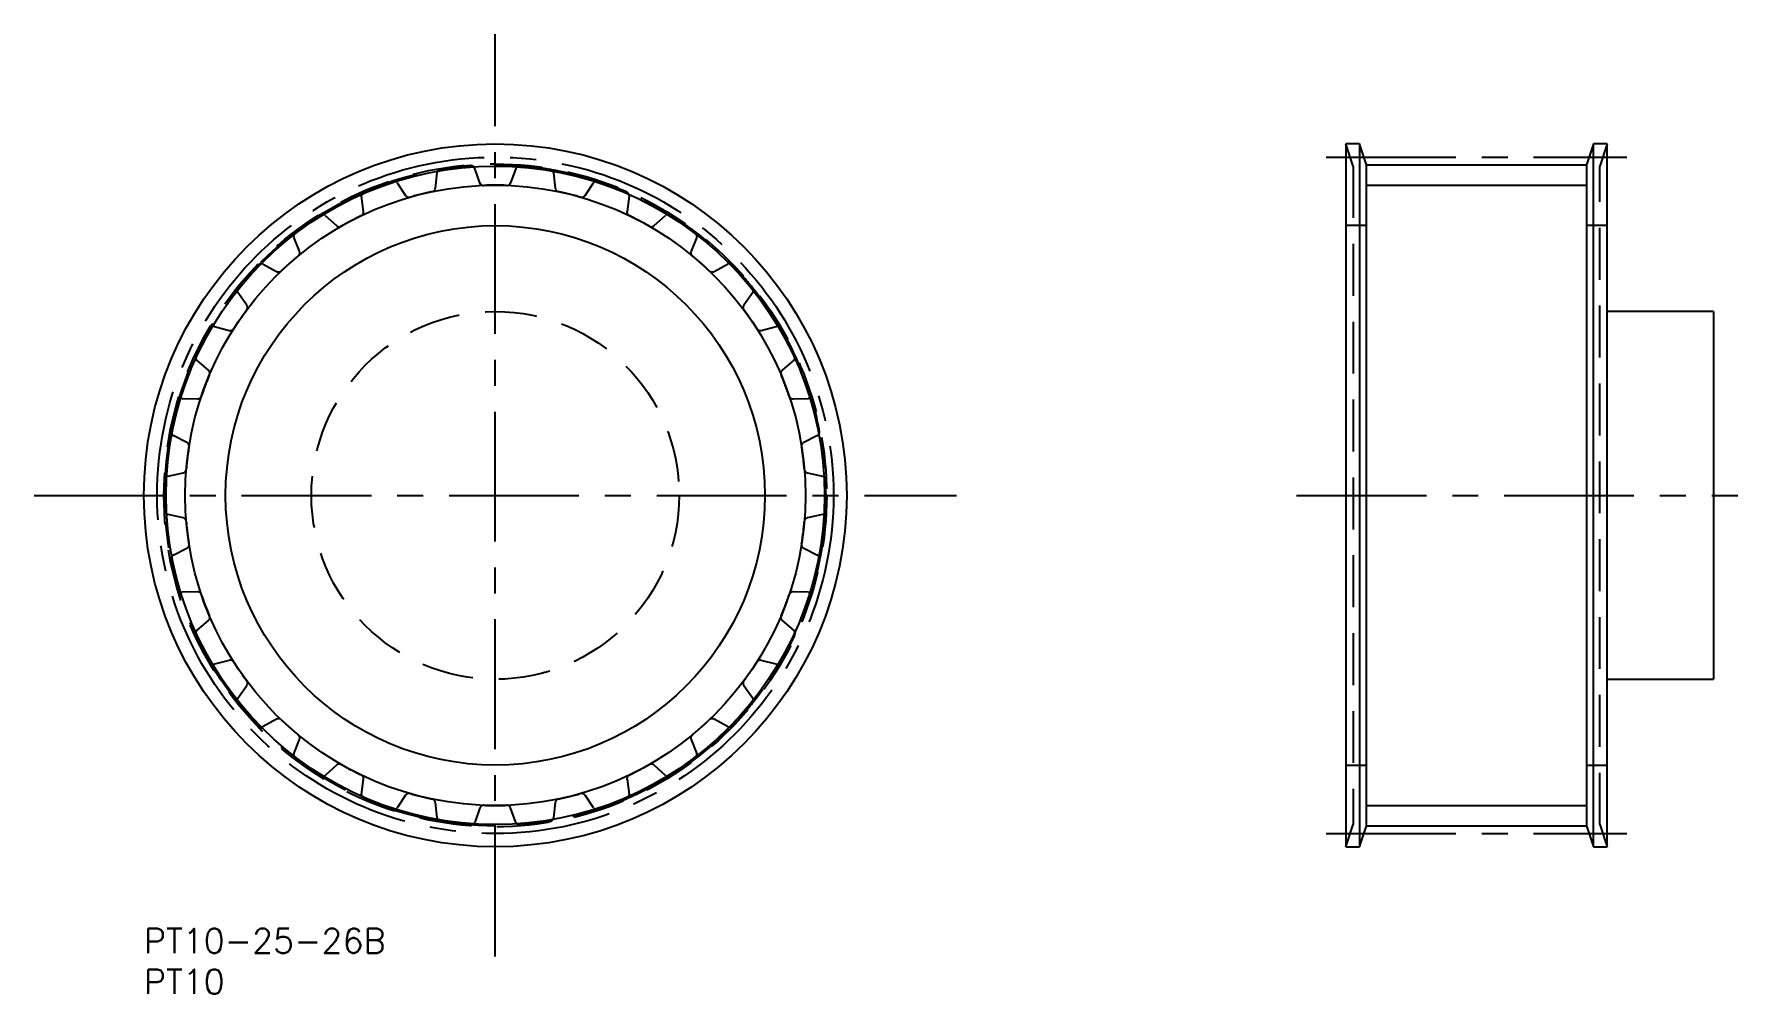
# Model space of a CAD drawing. Extents: x -13 to 195, y -8 to 109.
import ezdxf

# ---------------------------------------------------------------- set-up
doc = ezdxf.new("R2010")
doc.units = 0
doc.header["$LTSCALE"] = 0.5
for name, pattern in [('CENTER', [50.8, 31.75, -6.35, 6.35, -6.35]), ('DASHED', [19.05, 12.7, -6.35]), ('PHANTOM', [63.5, 31.75, -6.35, 6.35, -6.35, 6.35, -6.35])]:
    doc.linetypes.add(name, pattern=pattern)
for name, color, linetype in [('MSM_CENTER', 1, 'CENTER'), ('MSM_CONTINUOUS', 7, 'CONTINUOUS'), ('MSM_DASHED', 4, 'DASHED'), ('MSM_IMAGINARY', 6, 'PHANTOM'), ('MSM_NARROW', 5, 'CONTINUOUS'), ('MSM_PART_NUMBER', 7, 'CONTINUOUS')]:
    doc.layers.add(name, color=color, linetype=linetype)
doc.styles.get("Standard").update_dxf_attribs({"font": 'txt.shx', "height": 3, "bigfont": 'bigfont.shx'})

msp = doc.modelspace()

# ---------------------------------------------------------------- linework, layer by layer
at = {"layer": 'MSM_CENTER'}
for p, q in [((43, -3.44), (43, 109.44)), ((144.66, 94.38), (181.46, 94.38)), ((-13.44, 53), (99.44, 53)), ((141.06, 53), (195.06, 53)), ((144.66, 11.62), (181.46, 11.62))]:
    msp.add_line(p, q, dxfattribs=at)
msp.add_circle((43, 53), 41.38, dxfattribs=at)
at = {"layer": 'MSM_CONTINUOUS'}
for p, q in [((148.74, 96), (147.06, 96)), ((147.06, 96), (147.06, 10)), ((149.56, 93.55), (148.74, 96)), ((148.74, 96), (148.74, 10)), ((177.37, 96), (176.56, 93.55)), ((179.06, 96), (177.37, 96)), ((177.37, 10), (177.37, 96)), ((179.06, 10), (179.06, 96)), ((149.56, 93.55), (149.56, 12.45)), ((149.56, 93.45), (176.56, 93.45)), ((176.56, 12.45), (176.56, 93.55)), ((192.06, 75.5), (179.06, 75.5)), ((192.06, 75.5), (192.06, 30.5)), ((179.06, 30.5), (192.06, 30.5)), ((149.56, 12.55), (176.56, 12.55)), ((148.74, 10), (149.56, 12.45)), ((176.56, 12.45), (177.37, 10)), ((147.06, 10), (148.74, 10)), ((177.37, 10), (179.06, 10))]:
    msp.add_line(p, q, dxfattribs=at)
for radius in [43, 40.29, 33]:
    msp.add_circle((43, 53), radius, dxfattribs=at)
at = {"layer": 'MSM_DASHED'}
for p, q in [((147.96, 93.29), (147.06, 96)), ((179.06, 96), (178.16, 93.29)), ((35.67, 90.59), (35.87, 92.45)), ((41.12, 91.25), (40.49, 93.01)), ((45.51, 93.01), (44.88, 91.25)), ((50.13, 92.45), (50.33, 90.59)), ((147.96, 93.29), (147.96, 12.71)), ((178.16, 12.71), (178.16, 93.29)), ((30.98, 91.25), (32.02, 89.69)), ((53.98, 89.69), (55.02, 91.25)), ((26.88, 87.74), (26.63, 89.6)), ((59.37, 89.6), (59.12, 87.74)), ((22.18, 87.26), (23.56, 86)), ((62.44, 86), (63.82, 87.26)), ((149.56, 86), (147.06, 86)), ((179.06, 86), (176.56, 86)), ((19.04, 82.88), (18.35, 84.61)), ((67.65, 84.61), (66.96, 82.88)), ((14.59, 81.28), (16.23, 80.39)), ((69.77, 80.39), (71.41, 81.28)), ((12.58, 76.27), (11.5, 77.8)), ((74.5, 77.8), (73.42, 76.27)), ((8.64, 73.66), (10.45, 73.19)), ((75.55, 73.19), (77.36, 73.66)), ((7.9, 68.32), (6.48, 69.54)), ((79.52, 69.54), (78.1, 68.32)), ((4.7, 64.84), (6.57, 64.81)), ((79.43, 64.81), (81.3, 64.84)), ((5.25, 59.47), (3.59, 60.32)), ((82.41, 60.32), (80.75, 59.47)), ((2.98, 55.33), (4.8, 55.75)), ((81.2, 55.75), (83.02, 55.33)), ((4.8, 50.25), (2.98, 50.67)), ((83.02, 50.67), (81.2, 50.25)), ((3.59, 45.68), (5.25, 46.53)), ((80.75, 46.53), (82.41, 45.68)), ((6.57, 41.19), (4.7, 41.16)), ((81.3, 41.16), (79.43, 41.19)), ((6.48, 36.46), (7.9, 37.68)), ((78.1, 37.68), (79.52, 36.46)), ((10.45, 32.81), (8.64, 32.34)), ((77.36, 32.34), (75.55, 32.81)), ((11.5, 28.2), (12.58, 29.73)), ((73.42, 29.73), (74.5, 28.2)), ((16.23, 25.61), (14.59, 24.72)), ((71.41, 24.72), (69.77, 25.61)), ((18.35, 21.39), (19.04, 23.12)), ((66.96, 23.12), (67.65, 21.39)), ((23.56, 20), (22.18, 18.74)), ((63.82, 18.74), (62.44, 20)), ((147.06, 20), (149.56, 20)), ((176.56, 20), (179.06, 20)), ((26.63, 16.4), (26.88, 18.26)), ((59.12, 18.26), (59.37, 16.4)), ((32.02, 16.31), (30.98, 14.75)), ((35.87, 13.55), (35.67, 15.41)), ((41.12, 14.75), (40.49, 12.99)), ((45.51, 12.99), (44.88, 14.75)), ((50.33, 15.41), (50.13, 13.55)), ((55.02, 14.75), (53.98, 16.31)), ((147.06, 10), (147.96, 12.71)), ((178.16, 12.71), (179.06, 10))]:
    msp.add_line(p, q, dxfattribs=at)
for radius in [40.55, 22.5]:
    msp.add_circle((43, 53), radius, dxfattribs=at)
for centre, radius, start, end in [((36.36, 92.39), 0.5, 99.5624, 173.8462), ((43, 53), 40.45, 94.2838, 99.5624), ((40.02, 92.84), 0.5, 20, 94.2838), ((45.98, 92.84), 0.5, 85.7162, 160), ((43, 53), 40.45, 80.4376, 85.7162), ((49.64, 92.39), 0.5, 6.1538, 80.4376), ((27.13, 89.66), 0.5, 113.4086, 187.6923), ((43, 53), 40.45, 108.1299, 113.4086), ((30.57, 90.97), 0.5, 33.8462, 108.1299), ((32.44, 89.97), 0.5, 213.8462, 285.9406), ((43, 53), 37.95, 101.7517, 105.9406), ((35.17, 90.64), 0.5, 281.7517, 353.8462), ((41.59, 91.42), 0.5, 200, 272.0945), ((43, 53), 37.95, 87.9055, 92.0945), ((44.41, 91.42), 0.5, 267.9055, 340), ((50.83, 90.64), 0.5, 186.1538, 258.2483), ((43, 53), 37.95, 74.0594, 78.2483), ((53.56, 89.97), 0.5, 254.0594, 326.1538), ((55.43, 90.97), 0.5, 71.8701, 146.1538), ((43, 53), 40.45, 66.5914, 71.8701), ((58.87, 89.66), 0.5, 352.3077, 66.5914), ((26.39, 87.68), 0.5, 295.5978, 7.6923), ((59.61, 87.68), 0.5, 172.3077, 244.4022), ((43, 53), 40.45, 121.9761, 127.2547), ((21.84, 86.89), 0.5, 47.6923, 121.9761), ((23.9, 86.37), 0.5, 227.6923, 299.7868), ((43, 53), 37.95, 115.5978, 119.7868), ((43, 53), 37.95, 60.2132, 64.4022), ((62.1, 86.37), 0.5, 240.2132, 312.3077), ((64.16, 86.89), 0.5, 58.0239, 132.3077), ((43, 53), 40.45, 52.7453, 58.0239), ((18.82, 84.8), 0.5, 127.2547, 201.5385), ((67.18, 84.8), 0.5, 338.4615, 52.7453), ((14.35, 80.84), 0.5, 61.5385, 135.8222), ((43, 53), 37.95, 129.444, 133.6329), ((18.57, 82.69), 0.5, 309.444, 21.5385), ((67.43, 82.69), 0.5, 158.4615, 230.556), ((43, 53), 37.95, 46.3671, 50.556), ((71.65, 80.84), 0.5, 44.1778, 118.4615), ((43, 53), 40.45, 135.8222, 141.1009), ((16.47, 80.83), 0.5, 241.5385, 313.6329), ((69.53, 80.83), 0.5, 226.3671, 298.4615), ((43, 53), 40.45, 38.8991, 44.1778), ((11.91, 78.09), 0.5, 141.1009, 215.3846), ((74.09, 78.09), 0.5, 324.6154, 38.8991), ((43, 53), 37.95, 143.2901, 147.4791), ((12.18, 75.98), 0.5, 323.2901, 35.3846), ((73.82, 75.98), 0.5, 144.6154, 216.7099), ((43, 53), 37.95, 32.5209, 36.7099), ((43, 53), 40.45, 149.6684, 154.947), ((8.52, 73.17), 0.5, 75.3846, 149.6684), ((10.58, 73.67), 0.5, 255.3846, 327.4791), ((75.42, 73.67), 0.5, 212.5209, 284.6154), ((77.48, 73.17), 0.5, 30.3316, 104.6154), ((43, 53), 40.45, 25.053, 30.3316), ((6.81, 69.92), 0.5, 154.947, 229.2308), ((79.19, 69.92), 0.5, 310.7692, 25.053), ((43, 53), 37.95, 157.1363, 161.3252), ((7.57, 67.94), 0.5, 337.1363, 49.2308), ((78.43, 67.94), 0.5, 130.7692, 202.8637), ((43, 53), 37.95, 18.6748, 22.8637), ((4.69, 64.34), 0.5, 89.2308, 163.5145), ((6.57, 65.31), 0.5, 269.2308, 341.3252), ((79.43, 65.31), 0.5, 198.6748, 270.7692), ((81.31, 64.34), 0.5, 16.4855, 90.7692), ((43, 53), 40.45, 163.5145, 168.7932), ((43, 53), 40.45, 11.2068, 16.4855), ((3.81, 60.76), 0.5, 168.7932, 243.0769), ((82.19, 60.76), 0.5, 296.9231, 11.2068), ((43, 53), 37.95, 170.9825, 175.1714), ((5.03, 59.03), 0.5, 350.9824, 63.0769), ((80.97, 59.03), 0.5, 116.9231, 189.0175), ((43, 53), 37.95, 4.8286, 9.0175), ((43, 53), 40.45, 177.3607, 182.6393), ((3.09, 54.84), 0.5, 103.0769, 177.3607), ((4.69, 56.24), 0.5, 283.0769, 355.1714), ((81.31, 56.24), 0.5, 184.8286, 256.9231), ((82.91, 54.84), 0.5, 2.6393, 76.9231), ((43, 53), 40.45, 357.3607, 2.6393), ((3.09, 51.16), 0.5, 182.6393, 256.9231), ((4.69, 49.76), 0.5, 4.8286, 76.9231), ((81.31, 49.76), 0.5, 103.0769, 175.1714), ((82.91, 51.16), 0.5, 283.0769, 357.3607), ((43, 53), 37.95, 184.8286, 189.0175), ((43, 53), 37.95, 350.9825, 355.1714), ((5.03, 46.97), 0.5, 296.9231, 9.0175), ((80.97, 46.97), 0.5, 170.9824, 243.0769), ((3.81, 45.24), 0.5, 116.9231, 191.2068), ((43, 53), 40.45, 191.2068, 196.4855), ((43, 53), 40.45, 343.5145, 348.7932), ((82.19, 45.24), 0.5, 348.7932, 63.0769), ((4.69, 41.66), 0.5, 196.4855, 270.7692), ((6.57, 40.69), 0.5, 18.6748, 90.7692), ((43, 53), 37.95, 198.6748, 202.8637), ((43, 53), 37.95, 337.1363, 341.3252), ((79.43, 40.69), 0.5, 89.2308, 161.3252), ((81.31, 41.66), 0.5, 269.2308, 343.5145), ((7.57, 38.06), 0.5, 310.7692, 22.8637), ((78.43, 38.06), 0.5, 157.1363, 229.2308), ((6.81, 36.08), 0.5, 130.7692, 205.053), ((43, 53), 40.45, 205.053, 210.3316), ((43, 53), 40.45, 329.6684, 334.947), ((79.19, 36.08), 0.5, 334.947, 49.2308), ((8.52, 32.83), 0.5, 210.3316, 284.6154), ((10.58, 32.33), 0.5, 32.5209, 104.6154), ((43, 53), 37.95, 212.5209, 216.7099), ((43, 53), 37.95, 323.2901, 327.4791), ((75.42, 32.33), 0.5, 75.3846, 147.4791), ((77.48, 32.83), 0.5, 255.3846, 329.6684), ((12.18, 30.02), 0.5, 324.6154, 36.7099), ((73.82, 30.02), 0.5, 143.2901, 215.3846), ((11.91, 27.91), 0.5, 144.6154, 218.8991), ((43, 53), 40.45, 218.8991, 224.1778), ((43, 53), 40.45, 315.8222, 321.1009), ((74.09, 27.91), 0.5, 321.1009, 35.3846), ((16.47, 25.17), 0.5, 46.3671, 118.4615), ((43, 53), 37.95, 226.3671, 230.556), ((43, 53), 37.95, 309.444, 313.6329), ((69.53, 25.17), 0.5, 61.5385, 133.6329), ((14.35, 25.16), 0.5, 224.1778, 298.4615), ((18.57, 23.31), 0.5, 338.4615, 50.556), ((67.43, 23.31), 0.5, 129.444, 201.5385), ((71.65, 25.16), 0.5, 241.5385, 315.8222), ((18.82, 21.2), 0.5, 158.4615, 232.7453), ((67.18, 21.2), 0.5, 307.2547, 21.5385), ((43, 53), 40.45, 232.7453, 238.0239), ((23.9, 19.63), 0.5, 60.2132, 132.3077), ((43, 53), 37.95, 240.2132, 244.4022), ((26.39, 18.32), 0.5, 352.3077, 64.4022), ((59.61, 18.32), 0.5, 115.5978, 187.6923), ((43, 53), 37.95, 295.5978, 299.7868), ((62.1, 19.63), 0.5, 47.6923, 119.7868), ((43, 53), 40.45, 301.9761, 307.2547), ((21.84, 19.11), 0.5, 238.0239, 312.3077), ((64.16, 19.11), 0.5, 227.6923, 301.9761), ((27.13, 16.34), 0.5, 172.3077, 246.5914), ((43, 53), 40.45, 246.5914, 251.8701), ((30.57, 15.03), 0.5, 251.8701, 326.1538), ((32.44, 16.03), 0.5, 74.0594, 146.1538), ((43, 53), 37.95, 254.0594, 258.2483), ((35.17, 15.36), 0.5, 6.1538, 78.2483), ((41.59, 14.58), 0.5, 87.9055, 160), ((43, 53), 37.95, 267.9055, 272.0945), ((44.41, 14.58), 0.5, 20, 92.0945), ((50.83, 15.36), 0.5, 101.7517, 173.8462), ((43, 53), 37.95, 281.7517, 285.9406), ((53.56, 16.03), 0.5, 33.8462, 105.9406), ((55.43, 15.03), 0.5, 213.8462, 288.1299), ((43, 53), 40.45, 288.1299, 293.4086), ((58.87, 16.34), 0.5, 293.4086, 7.6923), ((36.36, 13.61), 0.5, 186.1538, 260.4376), ((43, 53), 40.45, 260.4376, 265.7162), ((40.02, 13.16), 0.5, 265.7162, 340), ((45.98, 13.16), 0.5, 200, 274.2838), ((43, 53), 40.45, 274.2838, 279.5624), ((49.64, 13.61), 0.5, 279.5624, 353.8462)]:
    msp.add_arc(centre, radius, start, end, dxfattribs=at)
at = {"layer": 'MSM_IMAGINARY'}
msp.add_circle((43, 53), 40.45, dxfattribs=at)
at = {"layer": 'MSM_NARROW'}
for p, q in [((41.25, 90.91), (41.12, 91.25)), ((44.75, 90.91), (44.88, 91.25)), ((149.56, 90.95), (176.56, 90.95)), ((149.56, 15.05), (176.56, 15.05))]:
    msp.add_line(p, q, dxfattribs=at)
msp.add_circle((43, 53), 37.95, dxfattribs=at)

# ---------------------------------------------------------------- texts
at = {"layer": 'MSM_PART_NUMBER'}
for s, p in [('PT10-25-26B', (0, -3)), ('PT10', (0, -8))]:
    msp.add_text(s, height=3, dxfattribs=at).set_placement(p)

doc.saveas('drawing.dxf')
